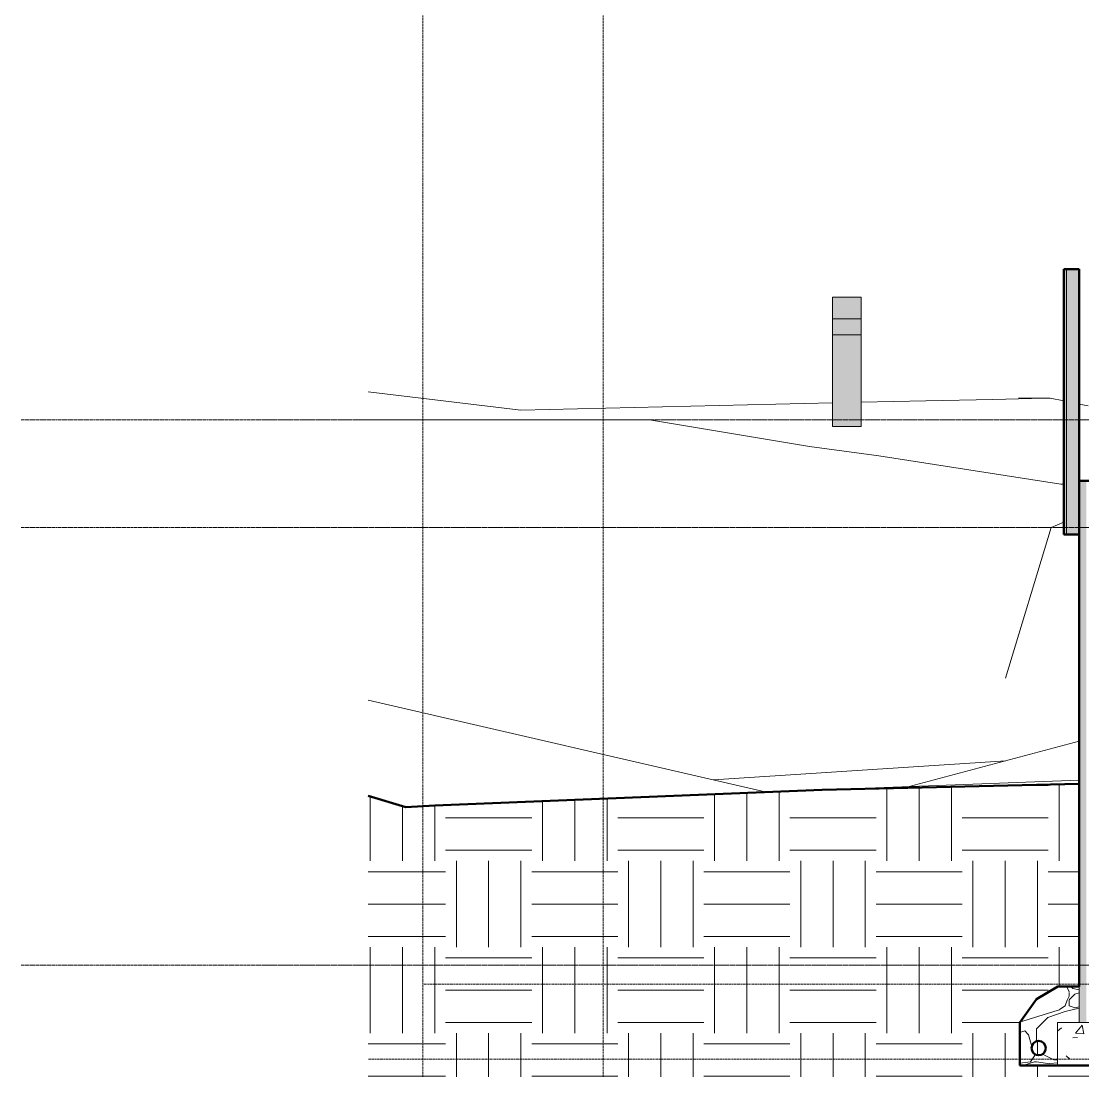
# Model space of a CAD drawing. Header units: inches. Extents: x 9594 to 15314, y -314 to 660.
# Drawn here: x 9594.3 to 9890.2, y -183.1 to 111.1 of the extents above; entities that cross this region are included whole.
import ezdxf

# ---------------------------------------------------------------- set-up
doc = ezdxf.new("R2010")
doc.units = ezdxf.units.IN
doc.header["$MEASUREMENT"] = 0
doc.linetypes.add('Aligning Line 1_8_', pattern=[0.25, 0.125, -0.125])
doc.linetypes.add('Grid Line 1_2_', pattern=[0.875, 0.5, -0.125, 0.125, -0.125])
for name, color, linetype, lineweight in [('0-1', 7, 'Continuous', 5), ('A-FLOR-LEVL-1', 51, 'Grid Line 1_2_', 9), ('A-WALL', 113, 'Continuous', 13), ('A-WALL-10', 113, 'Continuous', 50), ('A-WALL-8', 113, 'Continuous', 5), ('A-WALL-PATT-4', 111, 'Continuous', 9), ('C-TOPO', 7, 'Continuous', 9), ('C-TOPO-1', 250, 'Continuous', 50), ('E-LITE-EQPM', 33, 'Continuous', 9), ('G-ANNO-SYMB', 111, 'Aligning Line 1_8_', 9), ('G-ANNO-SYMB-1', 147, 'Aligning Line 1_8_', 9), ('S-FNDN-1', 32, 'Continuous', 5), ('S-FNDN-2', 32, 'Continuous', 9), ('S-FNDN-3', 32, 'Continuous', 50)]:
    doc.layers.add(name, color=color, linetype=linetype, lineweight=lineweight)

# ---------------------------------------------------------------- blocks, each defined once
blk = doc.blocks.new('CTR  - Topography_rvt-1-BUILDING SECTION - EAST_WEST - LOOKING SOUTH2')
at = {"layer": 'C-TOPO'}
h = blk.add_hatch(dxfattribs=at)
h.set_pattern_fill('FP_21', color=256, style=0, pattern_type=2)
h.set_pattern_definition([(0, (11008.554, 72), (24, 24), [24, -24]), (0, (11008.554, 81), (24, 24), [24, -24]), (0, (11008.554, 90), (24, 24), [24, -24]), (90, (11011.554, 93), (-24, 24), [24, -24]), (90, (11020.554, 93), (-24, 24), [24, -24]), (90, (11029.554, 93), (-24, 24), [24, -24])])
h.paths.add_polyline_path([(9875.89, -183.11), (9895.19, -183.11), (9895.19, -180), (9872.69, -180), (9872.69, -168), (9877.28, -161.45), (9883.25, -158), (9889.19, -158), (9889.19, -101.46), (9817.56, -103.16), (9709.61, -107.5), (9701.46, -108), (9690.98, -104.83), (9690.98, -183.11), (9873.97, -183.11)], flags=0)
h.paths.add_polyline_path([(9878.33, -177.09), (9879.13, -176.7), (9879.69, -176.01), (9879.89, -175.14), (9879.69, -174.27), (9879.13, -173.57), (9878.33, -173.19), (9877.44, -173.19), (9876.64, -173.57), (9876.08, -174.27), (9875.89, -175.14), (9876.08, -176.01), (9876.64, -176.7), (9877.44, -177.09)], flags=0)
for p, q in [((9733.52, 2.7), (9690.98, 7.77)), ((9733.52, 2.7), (9690.98, 7.77)), ((9865.13, 5.68), (9879.5, 6)), ((9879.5, 6), (9865.13, 5.68)), ((9872.24, 6), (9879.5, 6)), ((9881.13, 6), (9879.5, 6)), ((9881.13, 6), (9884.94, 5.24)), ((9820.42, 4.67), (9733.52, 2.7)), ((9733.52, 2.7), (9820.42, 4.67)), ((9846.41, 5.26), (9828.42, 4.86)), ((9828.42, 4.86), (9846.41, 5.26)), ((9846.41, 5.26), (9865.13, 5.68)), ((9865.13, 5.68), (9846.41, 5.26)), ((9889.19, 4.38), (9891.69, 3.88)), ((9769.44, 0), (9690.98, 0)), ((9769.44, 0), (9768.35, 0)), ((9769.44, 0), (9814.03, -7.49)), ((9814.03, -7.49), (9833.38, -10.04)), ((9884.03, -18), (9833.38, -10.04)), ((9833.89, -10.12), (9833.38, -10.04)), ((9884.94, -17.98), (9884.03, -18)), ((9884.94, -18.06), (9884.03, -18)), ((9881.36, -30), (9884.94, -28.51)), ((9868.64, -72), (9881.36, -30)), ((9802.02, -103.78), (9690.98, -78.13)), ((9841.83, -102.23), (9889.19, -89.55)), ((9868.7, -95.04), (9787.29, -100.38)), ((9817.56, -103.16), (9889.19, -100.41)), ((9817.56, -103.16), (9709.61, -107.5)), ((9817.56, -103.16), (9889.19, -101.46)), ((9701.46, -108), (9690.98, -104.83)), ((9709.61, -107.5), (9701.46, -108)), ((9701.68, -108), (9701.46, -108))]:
    blk.add_line(p, q, dxfattribs=at)
at = {"layer": 'C-TOPO-1'}
for p, q in [((9817.56, -103.16), (9709.61, -107.5)), ((9889.19, -101.46), (9817.56, -103.16)), ((9701.46, -108), (9690.98, -104.83)), ((9709.61, -107.5), (9701.46, -108))]:
    blk.add_line(p, q, dxfattribs=at)
blk = doc.blocks.new('CTR - 1st Phase -Stairs _ Elevators_rvt-1-BUILDING SECTION - EAST_WEST - LOOKING SOUTH2')
at = {"layer": 'A-FLOR-LEVL-1'}
for p, q in [((9594.29, 0), (12543.28, 0)), ((9594.29, -30), (12543.28, -30)), ((9594.29, -152), (12543.28, -152))]:
    blk.add_line(p, q, dxfattribs=at)
at = {"layer": 'G-ANNO-SYMB-1'}
blk.add_line((9706.24, 526.95), (9706.24, -183.11), dxfattribs=at)
blk = doc.blocks.new('Basic Wall _ EXT - C8AØF - with Stucco - ___-2578183-BUILDING SECTION - EAST_WEST - LOOKING SOUTH2')
at = {"layer": 'A-WALL-PATT-4'}
h = blk.add_hatch(dxfattribs=at)
h.set_pattern_fill('FP_26', color=256, style=0, pattern_type=2)
h.set_pattern_definition([(212.005, (11005.329, 80.062), (-161.240282, -107.491823), [5.07, -501.974]), (213.69, (11008.554, 82.212), (-53.74635, -53.74678), [3.876, -189.91]), (198.435, (11010.167, 82.749), (-107.49304, -53.74648), [1.7, -168.262]), (180, (11012.316, 82.75), (7e-15, -53.747), [2.15, -51.597]), (161.565, (11013.929, 82.212), (-53.74607, 5e-05), [1.7, -168.262]), (333.435, (11014.466, 120.91), (53.74613, 5e-05), [2.404, -117.777]), (296.565, (11013.93, 121.984), (53.74653, -53.74707), [1.202, -118.979]), (270, (11013.93, 124.67), (53.747, 3e-15), [2.687, -51.059]), (186.34, (11014.466, 89.736), (-429.972726, -53.744812), [4.867, -481.829]), (296.565, (11026.29, 123.06), (53.74653, -53.74707), [1.202, -118.979]), (303.69, (11025.216, 124.672), (53.74678, -53.74635), [1.938, -191.848]), (229.399, (11033.815, 101.023), (-268.731142, -322.481306), [4.955, -490.564]), (243.435, (11035.427, 104.248), (5e-05, -53.74613), [3.605, -116.576]), (213.69, (11054.239, 98.336), (-53.74635, -53.74678), [1.938, -191.848]), (33.69, (11038.115, 83.287), (53.74635, 53.74678), [1.938, -191.848]), (0, (11037.04, 83.287), (0, 53.747), [1.075, -52.672]), (333.435, (11035.965, 83.824), (53.74613, 5e-05), [1.202, -118.979]), (284.036, (11035.427, 85.974), (53.74545, -161.2401), [2.216, -219.387]), (270, (11035.427, 87.05), (53.747, 3e-15), [1.075, -52.672]), (243.435, (11035.427, 88.124), (5e-05, -53.74613), [1.202, -118.979]), (135, (11035.427, 88.66), (-53.7472, 4e-15), [0.76, -75.249]), (90, (11035.427, 88.124), (-53.747, 3e-15), [0.537, -53.209]), (18.435, (11054.776, 112.847), (107.49304, 53.74648), [3.399, -166.562]), (6.34, (11058.001, 113.922), (429.972726, 53.744812), [4.867, -481.829]), (180, (11055.85, 101.023), (-7e-15, -53.747), [3.225, -50.522]), (197.354, (11064.451, 103.71), (-161.239491, -53.746161), [9.01, -891.947]), (198.435, (11066.063, 104.248), (-107.49304, -53.74648), [1.7, -168.262]), (213.69, (11067.675, 105.323), (-53.74635, -53.74678), [1.938, -191.848]), (251.565, (11068.213, 106.935), (-5e-05, -53.74607), [1.7, -168.262]), (243.435, (11068.75, 108.01), (5e-05, -53.74613), [1.202, -118.979]), (270, (11068.75, 109.085), (53.747, 3e-15), [1.075, -52.672]), (293.199, (11067.138, 112.847), (53.74725, -107.493233), [4.093, -405.228]), (315, (11065.525, 114.46), (53.7472, 0), [2.28, -73.729]), (0, (11062.84, 114.46), (0, 53.747), [2.687, -51.059]), (341.565, (11051.014, 101.561), (53.74607, -5e-05), [1.7, -168.262]), (303.69, (11049.939, 103.173), (53.74678, -53.74635), [1.938, -191.848]), (279.462, (11049.402, 106.398), (53.74512, -268.732805), [3.269, -323.658]), (270, (11049.4, 109.623), (53.747, 3e-15), [3.225, -50.522]), (239.036, (11051.014, 112.31), (-53.74743, -107.492684), [3.134, -310.26]), (188.13, (11054.776, 112.847), (-322.479255, -53.746045), [3.8, -376.245]), (116.565, (11015.004, 111.235), (-53.74653, 53.74707), [1.202, -118.979]), (135, (11016.08, 110.16), (-53.7472, 4e-15), [1.52, -74.489]), (168.69, (11018.766, 109.623), (-53.7468, -0.00033), [2.741, -271.314]), (191.31, (11021.453, 110.16), (-214.98617, -53.74725), [2.741, -271.314]), (194.036, (11023.603, 110.698), (-161.2401, -53.74545), [2.216, -219.387]), (236.31, (11024.678, 112.31), (-53.74616, -107.49347), [1.938, -191.848]), (236.31, (11025.753, 113.922), (-53.74616, -107.49347), [1.938, -191.848]), (270, (11025.753, 115.535), (53.747, 3e-15), [1.612, -52.134]), (291.801, (11024.678, 118.222), (53.745405, -107.493845), [2.894, -286.54]), (116.565, (11025.216, 106.935), (-53.74653, 53.74707), [2.404, -117.777]), (168.69, (11027.903, 106.398), (-53.7468, -0.00033), [2.741, -271.314]), (194.036, (11030.053, 106.935), (-161.2401, -53.74545), [2.216, -219.387]), (225, (11031.665, 108.548), (4e-15, -53.7472), [2.28, -73.729]), (251.565, (11032.203, 110.16), (-5e-05, -53.74607), [1.7, -168.262]), (296.565, (11031.128, 112.31), (53.74653, -53.74707), [2.404, -117.777]), (315, (11030.053, 113.385), (53.7472, 0), [1.52, -74.489]), (326.31, (11028.44, 114.46), (107.49347, -53.74616), [1.938, -191.848]), (0, (11027.365, 114.46), (0, 53.747), [1.075, -52.672]), (33.69, (11025.753, 113.385), (53.74635, 53.74678), [1.938, -191.848]), (71.565, (11025.216, 111.772), (5e-05, 53.74607), [1.7, -168.262]), (63.435, (11024.678, 110.698), (-5e-05, 53.74613), [1.202, -118.979]), (71.565, (11024.141, 109.085), (5e-05, 53.74607), [1.7, -168.262]), (104.036, (11024.141, 106.935), (-53.74545, 161.2401), [2.216, -219.387]), (45, (11023.066, 105.86), (0, 53.7472), [1.52, -74.489]), (18.435, (11021.453, 105.323), (107.49304, 53.74648), [1.7, -168.262]), (0, (11018.766, 105.323), (0, 53.747), [2.687, -51.059]), (14.036, (11016.616, 104.785), (161.2401, 53.74545), [2.216, -219.387]), (341.565, (11015.004, 105.323), (53.74607, -5e-05), [1.7, -168.262]), (270, (11015.004, 106.935), (53.747, 3e-15), [1.612, -52.134]), (225, (11016.616, 108.548), (4e-15, -53.7472), [2.28, -73.729]), (198.435, (11019.841, 109.623), (-107.49304, -53.74648), [3.399, -166.562]), (180, (11022.53, 109.623), (-7e-15, -53.747), [2.687, -51.059]), (153.435, (11023.603, 109.085), (-53.74613, -5e-05), [1.202, -118.979]), (206.565, (11044.027, 100.486), (-53.74707, -53.74653), [1.202, -118.979]), (146.31, (11045.639, 99.411), (-107.49347, 53.74616), [1.938, -191.848]), (119.745, (11047.789, 95.648), (-161.240006, 268.73295), [4.333, -428.985]), (95.711, (11048.327, 90.274), (-53.74997, 483.718242), [5.401, -534.745]), (90, (11048.327, 89.736), (-53.747, 3e-15), [0.537, -53.209]), (63.435, (11047.79, 88.66), (-5e-05, 53.74613), [1.202, -118.979]), (26.565, (11046.714, 88.124), (53.74707, 53.74653), [1.202, -118.979]), (0, (11045.1, 88.124), (0, 53.747), [1.612, -52.134]), (0, (11044.564, 88.124), (0, 53.747), [0.537, -53.209]), (0, (11043.49, 88.124), (0, 53.747), [1.075, -52.672]), (326.31, (11041.877, 89.199), (107.49347, -53.74616), [1.938, -191.848]), (333.435, (11040.802, 89.736), (53.74613, 5e-05), [1.202, -118.979]), (284.036, (11040.265, 91.886), (53.74545, -161.2401), [2.216, -219.387]), (270, (11040.265, 92.96), (53.747, 3e-15), [1.075, -52.672]), (270, (11040.265, 94.574), (53.747, 3e-15), [1.612, -52.134]), (258.69, (11040.802, 97.261), (0.00033, -53.7468), [2.741, -271.314]), (231.34, (11042.952, 99.948), (-161.240446, -214.986075), [3.441, -340.704]), (270, (11054.24, 98.873), (53.747, 3e-15), [0.537, -53.209]), (270, (11054.24, 99.41), (53.747, 3e-15), [0.537, -53.209]), (326.31, (11052.626, 100.486), (107.49347, -53.74616), [1.938, -191.848]), (333.435, (11049.402, 102.098), (53.74613, 5e-05), [3.605, -116.576]), (0, (11046.714, 102.1), (0, 53.747), [2.687, -51.059]), (63.435, (11046.177, 101.023), (-5e-05, 53.74613), [1.202, -118.979]), (90, (11046.177, 98.873), (-53.747, 3e-15), [2.15, -51.597]), (135, (11047.79, 97.26), (-53.7472, 4e-15), [2.28, -73.729]), (161.565, (11049.402, 96.723), (-53.74607, 5e-05), [1.7, -168.262]), (180, (11051.014, 96.723), (7e-15, -53.747), [1.612, -52.134]), (198.435, (11052.626, 97.261), (-107.49304, -53.74648), [1.7, -168.262]), (351.87, (11031.665, 126.284), (53.746196, 0.000237), [7.601, -372.445]), (14.036, (11029.515, 125.747), (161.2401, 53.74545), [2.216, -219.387]), (53.13, (11027.903, 123.597), (107.49389, 161.23961), [2.687, -266.045]), (95.194, (11028.44, 117.685), (-53.742522, 537.465678), [5.937, -587.714]), (101.31, (11028.978, 114.997), (-53.74725, 214.98617), [2.741, -271.314]), (143.13, (11031.128, 113.385), (-161.23961, 107.49389), [2.687, -266.045]), (161.565, (11032.74, 112.847), (-53.74607, 5e-05), [1.7, -168.262]), (198.435, (11034.352, 113.385), (-107.49304, -53.74648), [1.7, -168.262]), (225, (11037.04, 116.072), (4e-15, -53.7472), [3.8, -72.209]), (228.814, (11040.802, 120.372), (-322.479887, -376.225462), [5.713, -565.62]), (251.565, (11041.34, 121.984), (-5e-05, -53.74607), [1.7, -168.262]), (270, (11041.34, 122.52), (53.747, 3e-15), [0.537, -53.209]), (288.435, (11040.802, 124.134), (53.74648, -107.49304), [1.7, -168.262]), (326.31, (11039.19, 125.209), (107.49347, -53.74616), [1.938, -191.848]), (90, (11014.466, 112.31), (-53.747, 3e-15), [3.762, -49.984]), (338.199, (11021.991, 119.297), (161.23965, -53.74576), [2.894, -286.54]), (0, (11018.766, 119.297), (0, 53.747), [3.225, -50.522]), (30.964, (11016.079, 117.685), (161.23977, 107.4936), [3.134, -310.26]), (45, (11014.466, 116.072), (0, 53.7472), [2.28, -73.729]), (90, (11005.867, 95.11), (-53.747, 3e-15), [3.762, -49.984]), (116.565, (11007.48, 91.886), (-53.74653, 53.74707), [3.605, -116.576]), (153.435, (11010.704, 90.274), (-53.74613, -5e-05), [3.605, -116.576]), (180, (11013.39, 90.274), (-7e-15, -53.747), [2.687, -51.059]), (218.66, (11016.079, 92.424), (-53.746083, -53.746755), [3.441, -340.704]), (231.34, (11018.229, 95.111), (-161.240446, -214.986075), [3.441, -340.704]), (213.69, (11021.453, 97.261), (-53.74635, -53.74678), [3.876, -189.91]), (239.036, (11023.066, 99.948), (-53.74743, -107.492684), [3.134, -310.26]), (270, (11023.066, 101.023), (53.747, 3e-15), [1.075, -52.672]), (270, (11023.066, 102.636), (53.747, 3e-15), [1.612, -52.134]), (315, (11021.453, 104.248), (53.7472, 0), [2.28, -73.729]), (350.538, (11018.229, 104.785), (53.746303, 0.000467), [3.269, -323.658]), (14.036, (11013.929, 103.71), (161.2401, 53.74545), [4.432, -217.171]), (18.435, (11009.092, 102.098), (107.49304, 53.74648), [5.099, -164.863]), (45, (11007.48, 100.486), (0, 53.7472), [2.28, -73.729]), (45, (11005.867, 98.873), (0, 53.7472), [2.28, -73.729]), (108.435, (11017.691, 87.049), (-53.74648, 107.49304), [3.399, -166.562]), (126.87, (11019.303, 84.899), (-53.7463, 53.7465), [2.687, -266.045]), (146.31, (11020.916, 83.824), (-107.49347, 53.74616), [1.938, -191.848]), (161.565, (11022.528, 83.287), (-53.74607, 5e-05), [1.7, -168.262]), (135, (11024.14, 81.674), (-53.7472, 4e-15), [2.28, -73.729]), (161.565, (11025.753, 81.137), (-53.74607, 5e-05), [1.7, -168.262]), (180, (11027.365, 81.137), (-7e-15, -53.747), [1.612, -52.134]), (206.565, (11028.44, 81.674), (-53.74707, -53.74653), [1.202, -118.979]), (206.565, (11030.59, 82.75), (-53.74707, -53.74653), [2.404, -117.777]), (189.462, (11033.815, 83.287), (-268.732805, -53.74512), [3.269, -323.658]), (243.435, (11034.89, 85.437), (5e-05, -53.74613), [2.404, -117.777]), (270, (11034.89, 85.974), (53.747, 3e-15), [0.537, -53.209]), (270, (11034.89, 87.05), (53.747, 3e-15), [1.075, -52.672]), (326.31, (11033.278, 90.274), (107.49347, -53.74616), [1.938, -191.848]), (327.995, (11028.978, 92.961), (268.733967, -161.238084), [5.07, -501.974]), (329.036, (11026.29, 94.574), (107.492684, -53.74743), [3.134, -310.26]), (341.565, (11023.066, 95.648), (53.74607, -5e-05), [3.399, -166.562]), (0, (11020.916, 95.65), (0, 53.747), [2.15, -51.597]), (33.69, (11019.303, 94.574), (53.74635, 53.74678), [1.938, -191.848]), (53.13, (11017.691, 92.424), (107.49389, 161.23961), [2.687, -266.045]), (63.435, (11016.616, 90.274), (-5e-05, 53.74613), [2.404, -117.777]), (225, (11041.34, 85.974), (4e-15, -53.7472), [2.28, -73.729]), (236.31, (11042.414, 87.587), (-53.74616, -107.49347), [1.938, -191.848]), (270, (11042.414, 88.124), (53.747, 3e-15), [0.537, -53.209]), (315, (11041.34, 89.2), (53.7472, 0), [1.52, -74.489]), (333.435, (11039.19, 90.274), (53.74613, 5e-05), [2.404, -117.777]), (18.435, (11035.965, 89.199), (107.49304, 53.74648), [3.399, -166.562]), (75.964, (11035.427, 87.049), (0.00026, 53.74662), [2.216, -219.387]), (71.565, (11011.241, 76.837), (5e-05, 53.74607), [1.7, -168.262]), (135, (11012.316, 75.762), (-53.7472, 4e-15), [1.52, -74.489]), (146.31, (11013.929, 74.687), (-107.49347, 53.74616), [1.938, -191.848]), (153.435, (11016.08, 73.612), (-53.74613, -5e-05), [2.404, -117.777]), (180, (11016.616, 73.61), (7e-15, -53.747), [0.537, -53.209]), (161.565, (11018.229, 73.075), (-53.74607, 5e-05), [1.7, -168.262]), (180, (11020.38, 73.075), (7e-15, -53.747), [2.15, -51.597]), (198.435, (11021.991, 73.612), (-107.49304, -53.74648), [1.7, -168.262]), (210.964, (11024.678, 75.225), (-161.23977, -107.4936), [3.134, -310.26]), (206.565, (11025.753, 75.762), (-53.74707, -53.74653), [1.202, -118.979]), (251.565, (11026.29, 77.375), (-5e-05, -53.74607), [1.7, -168.262]), (303.69, (11025.216, 78.987), (53.74678, -53.74635), [1.938, -191.848]), (306.87, (11023.603, 81.137), (53.7463, -53.7465), [2.687, -266.045]), (323.13, (11021.453, 82.749), (161.23961, -107.49389), [2.687, -266.045]), (345.964, (11019.303, 83.287), (53.74662, -0.00026), [2.216, -219.387]), (18.435, (11017.691, 82.749), (107.49304, 53.74648), [1.7, -168.262]), (30.964, (11015.004, 81.137), (161.23977, 107.4936), [3.134, -310.26]), (39.806, (11011.779, 78.45), (53.745895, 53.74734), [4.198, -415.576]), (135, (11027.903, 73.612), (-53.7472, 4e-15), [0.76, -75.249]), (153.435, (11028.978, 73.075), (-53.74613, -5e-05), [1.202, -118.979]), (191.31, (11031.665, 73.612), (-214.98617, -53.74725), [2.741, -271.314]), (165.964, (11033.815, 73.075), (-53.74662, 0.00026), [2.216, -219.387]), (175.236, (11040.265, 72.537), (-53.74662, 0.000751), [6.472, -640.722]), (206.565, (11041.34, 73.075), (-53.74707, -53.74653), [1.202, -118.979]), (225, (11042.414, 74.15), (4e-15, -53.7472), [1.52, -74.489]), (270, (11042.414, 76.837), (53.747, 3e-15), [2.687, -51.059]), (270, (11042.414, 78.45), (53.747, 3e-15), [1.612, -52.134]), (308.66, (11040.265, 81.137), (53.746755, -53.746083), [3.441, -340.704]), (338.199, (11037.577, 82.212), (161.23965, -53.74576), [2.894, -286.54]), (348.69, (11034.89, 82.749), (53.7468, 0.00033), [2.741, -271.314]), (18.435, (11030.053, 81.137), (107.49304, 53.74648), [5.099, -164.863]), (36.87, (11027.903, 79.525), (53.7465, 53.7463), [2.687, -266.045]), (68.199, (11026.828, 76.837), (53.74576, 161.23965), [2.894, -286.54]), (101.31, (11027.365, 74.15), (-53.74725, 214.98617), [2.741, -271.314]), (348.69, (11022.528, 125.209), (53.7468, 0.00033), [2.741, -271.314]), (354.806, (11016.616, 125.747), (53.746727, 0.000402), [5.937, -587.714]), (0, (11015.004, 125.747), (0, 53.747), [1.612, -52.134]), (45, (11013.93, 124.672), (0, 53.7472), [1.52, -74.489]), (180, (11018.23, 119.834), (7e-15, -53.747), [1.612, -52.134]), (188.13, (11021.991, 120.372), (-322.479255, -53.746045), [3.8, -376.245]), (172.875, (11026.29, 119.834), (-53.74698, 0.00048), [4.333, -428.985]), (225, (11026.828, 120.372), (4e-15, -53.7472), [0.76, -75.249]), (270, (11026.83, 121.984), (53.747, 3e-15), [1.612, -52.134]), (161.565, (11044.027, 123.597), (-53.74607, 5e-05), [1.7, -168.262]), (180, (11046.177, 123.597), (-7e-15, -53.747), [2.15, -51.597]), (198.435, (11047.789, 124.134), (-107.49304, -53.74648), [1.7, -168.262]), (170.538, (11051.014, 123.597), (-53.746303, -0.000467), [3.269, -323.658]), (213.69, (11052.626, 124.672), (-53.74635, -53.74678), [1.938, -191.848]), (270, (11052.626, 125.21), (53.747, 3e-15), [0.537, -53.209]), (296.565, (11052.09, 126.284), (53.74653, -53.74707), [1.202, -118.979]), (341.565, (11048.864, 127.359), (53.74607, -5e-05), [3.399, -166.562]), (341.565, (11045.639, 128.434), (53.74607, -5e-05), [3.399, -166.562]), (14.036, (11043.489, 127.896), (161.2401, 53.74545), [2.216, -219.387]), (45, (11041.877, 126.284), (0, 53.7472), [2.28, -73.729]), (104.036, (11042.414, 124.134), (-53.74545, 161.2401), [2.216, -219.387]), (0, (11000.49, 77.375), (0, 53.747), [0.537, -53.209]), (315, (10999.417, 78.45), (53.7472, 0), [1.52, -74.489]), (274.764, (10998.88, 84.899), (53.749818, -591.21148), [6.472, -640.722]), (255.964, (10999.417, 87.049), (-0.00026, -53.74662), [2.216, -219.387]), (225, (11000.492, 88.124), (4e-15, -53.7472), [1.52, -74.489]), (198.435, (11005.329, 89.736), (-107.49304, -53.74648), [5.099, -164.863]), (180, (11005.867, 89.736), (7e-15, -53.747), [0.537, -53.209]), (171.87, (11009.629, 89.199), (-53.746196, -0.000237), [3.8, -376.245]), (146.31, (11016.079, 88.661), (-107.49347, 53.74616), [1.938, -191.848]), (108.435, (11017.154, 85.437), (-53.74648, 107.49304), [3.399, -166.562]), (90, (11017.154, 84.9), (-53.747, 3e-15), [0.537, -53.209]), (71.565, (11016.616, 83.287), (5e-05, 53.74607), [1.7, -168.262]), (26.565, (11015.54, 82.75), (53.74707, 53.74653), [1.202, -118.979]), (18.435, (11013.929, 82.212), (107.49304, 53.74648), [1.7, -168.262]), (126.87, (11042.952, 78.45), (-53.7463, 53.7465), [2.687, -266.045]), (123.69, (11044.027, 76.837), (-53.74678, 53.74635), [1.938, -191.848]), (149.036, (11046.714, 75.225), (-107.492684, 53.74743), [3.134, -310.26]), (168.69, (11049.402, 74.687), (-53.7468, -0.00033), [2.741, -271.314]), (213.69, (11051.014, 75.762), (-53.74635, -53.74678), [1.938, -191.848]), (251.565, (11051.551, 77.375), (-5e-05, -53.74607), [1.7, -168.262]), (270, (11051.55, 77.91), (53.747, 3e-15), [0.537, -53.209]), (279.462, (11051.014, 81.137), (53.74512, -268.732805), [3.269, -323.658]), (243.435, (11051.55, 82.212), (5e-05, -53.74613), [1.202, -118.979]), (270, (11051.55, 82.75), (53.747, 3e-15), [0.537, -53.209]), (296.565, (11049.94, 85.974), (53.74653, -53.74707), [3.605, -116.576]), (329.036, (11047.252, 87.587), (107.492684, -53.74743), [3.134, -310.26]), (8.13, (11043.489, 87.049), (322.479255, 53.746045), [3.8, -376.245]), (45, (11041.34, 84.9), (0, 53.7472), [3.04, -72.969]), (45, (11040.265, 83.824), (0, 53.7472), [1.52, -74.489]), (90, (11040.265, 82.21), (-53.747, 3e-15), [1.612, -52.134]), (123.69, (11041.34, 80.599), (-53.74678, 53.74635), [1.938, -191.848]), (101.31, (11049.402, 90.274), (-53.74725, 214.98617), [2.741, -271.314]), (108.435, (11049.939, 88.661), (-53.74648, 107.49304), [1.7, -168.262]), (135, (11050.476, 88.124), (-53.7472, 4e-15), [0.76, -75.249]), (180, (11052.09, 88.124), (7e-15, -53.747), [1.612, -52.134]), (213.69, (11053.701, 89.199), (-53.74635, -53.74678), [1.938, -191.848]), (187.125, (11058.001, 89.736), (-376.225893, -53.746004), [4.333, -428.985]), (236.31, (11059.076, 91.349), (-53.74616, -107.49347), [1.938, -191.848]), (270, (11059.076, 91.886), (53.747, 3e-15), [0.537, -53.209]), (288.435, (11058.538, 93.499), (53.74648, -107.49304), [1.7, -168.262]), (285.945, (11057.464, 97.261), (53.74574, -161.239833), [3.913, -387.368]), (315, (11056.39, 98.336), (53.7472, 0), [1.52, -74.489]), (18.435, (11054.776, 97.798), (107.49304, 53.74648), [1.7, -168.262]), (29.745, (11051.014, 95.648), (268.73295, 161.240006), [4.333, -428.985]), (18.435, (11049.402, 95.111), (107.49304, 53.74648), [1.7, -168.262]), (75.964, (11048.864, 92.961), (0.00026, 53.74662), [2.216, -219.387]), (180, (11033.28, 106.935), (-7e-15, -53.747), [1.612, -52.134]), (180, (11034.35, 106.935), (-7e-15, -53.747), [1.075, -52.672]), (135, (11035.427, 105.86), (-53.7472, 4e-15), [1.52, -74.489]), (90, (11035.427, 104.25), (-53.747, 3e-15), [1.612, -52.134]), (26.565, (11027.365, 95.648), (53.74707, 53.74653), [3.605, -116.576]), (341.565, (11025.753, 96.186), (53.74607, -5e-05), [1.7, -168.262]), (300.964, (11024.141, 98.873), (107.4936, -161.23977), [3.134, -310.26]), (71.565, (11034.352, 100.486), (5e-05, 53.74607), [1.7, -168.262]), (90, (11034.35, 97.8), (-53.747, 3e-15), [2.687, -51.059]), (123.69, (11035.427, 96.186), (-53.74678, 53.74635), [1.938, -191.848]), (153.435, (11037.577, 95.11), (-53.74613, -5e-05), [2.404, -117.777]), (198.435, (11039.19, 95.648), (-107.49304, -53.74648), [1.7, -168.262]), (243.435, (11039.727, 96.723), (5e-05, -53.74613), [1.202, -118.979]), (255.964, (11040.265, 98.873), (-0.00026, -53.74662), [2.216, -219.387]), (251.565, (11040.802, 100.486), (-5e-05, -53.74607), [1.7, -168.262]), (291.801, (11039.727, 103.173), (53.745405, -107.493845), [2.894, -286.54]), (323.13, (11037.577, 104.785), (161.23961, -107.49389), [2.687, -266.045]), (18.435, (11035.965, 104.248), (107.49304, 53.74648), [1.7, -168.262]), (63.435, (11034.89, 102.098), (-5e-05, 53.74613), [2.404, -117.777]), (135, (11030.59, 92.424), (-53.7472, 4e-15), [2.28, -73.729]), (149.036, (11033.278, 90.811), (-107.492684, 53.74743), [3.134, -310.26]), (146.31, (11034.89, 89.736), (-107.49347, 53.74616), [1.938, -191.848]), (180, (11035.965, 89.736), (-7e-15, -53.747), [1.075, -52.672]), (210.964, (11038.652, 91.349), (-161.23977, -107.4936), [3.134, -310.26]), (243.435, (11039.19, 92.424), (5e-05, -53.74613), [1.202, -118.979]), (303.69, (11038.115, 94.036), (53.74678, -53.74635), [1.938, -191.848]), (321.34, (11035.427, 96.186), (214.986075, -161.240446), [3.441, -340.704]), (345.964, (11033.278, 96.723), (53.74662, -0.00026), [2.216, -219.387]), (11.31, (11030.59, 96.186), (214.98617, 53.74725), [2.741, -271.314]), (26.565, (11029.515, 95.648), (53.74707, 53.74653), [1.202, -118.979]), (71.565, (11028.978, 94.036), (5e-05, 53.74607), [1.7, -168.262]), (15.945, (11027.903, 105.86), (161.239833, 53.74574), [3.913, -387.368]), (29.745, (11024.141, 103.71), (268.73295, 161.240006), [4.333, -428.985]), (63.435, (11023.603, 102.636), (-5e-05, 53.74613), [1.202, -118.979]), (90, (11023.603, 101.023), (-53.747, 3e-15), [1.612, -52.134]), (104.036, (11024.141, 98.873), (-53.74545, 161.2401), [2.216, -219.387]), (120.964, (11025.753, 96.186), (-107.4936, 161.23977), [3.134, -310.26]), (153.435, (11055.85, 124.672), (-53.74613, -5e-05), [1.202, -118.979]), (180, (11056.926, 124.67), (7e-15, -53.747), [1.075, -52.672]), (209.745, (11060.688, 126.821), (-268.73295, -161.240006), [4.333, -428.985]), (225, (11062.838, 128.97), (4e-15, -53.7472), [3.04, -72.969]), (239.036, (11064.451, 131.659), (-53.74743, -107.492684), [3.134, -310.26]), (239.036, (11066.063, 134.346), (-53.74743, -107.492684), [3.134, -310.26]), (270, (11066.063, 134.883), (53.747, 3e-15), [0.537, -53.209]), (333.435, (11064.988, 135.42), (53.74613, 5e-05), [1.202, -118.979]), (0, (11063.376, 135.42), (0, 53.747), [1.612, -52.134]), (45, (11061.763, 133.81), (0, 53.7472), [2.28, -73.729]), (26.565, (11055.314, 130.584), (53.74707, 53.74653), [7.211, -112.97]), (30.964, (11052.626, 128.971), (161.23977, 107.4936), [3.134, -310.26]), (90, (11052.626, 127.896), (-53.747, 3e-15), [1.075, -52.672]), (128.66, (11054.776, 125.209), (-53.746755, 53.746083), [3.441, -340.704]), (255.964, (11048.864, 107.473), (-0.00026, -53.74662), [2.216, -219.387]), (281.31, (11048.327, 110.16), (53.74725, -214.98617), [2.741, -271.314]), (309.806, (11045.639, 113.385), (53.74734, -53.745895), [4.198, -415.576]), (329.036, (11042.952, 114.997), (107.492684, -53.74743), [3.134, -310.26]), (345.964, (11040.802, 115.535), (53.74662, -0.00026), [2.216, -219.387]), (0, (11038.65, 115.535), (0, 53.747), [2.15, -51.597]), (26.565, (11036.502, 114.46), (53.74707, 53.74653), [2.404, -117.777]), (45, (11034.89, 112.847), (0, 53.7472), [2.28, -73.729]), (53.13, (11033.278, 110.698), (107.49389, 161.23961), [2.687, -266.045]), (90, (11033.28, 109.085), (-53.747, 3e-15), [1.612, -52.134]), (135, (11034.89, 107.473), (-53.7472, 4e-15), [2.28, -73.729]), (144.462, (11038.652, 104.785), (-161.23894, 107.49382), [4.623, -457.722]), (135, (11041.34, 102.098), (-53.7472, 4e-15), [3.8, -72.209]), (153.435, (11043.49, 101.023), (-53.74613, -5e-05), [2.404, -117.777]), (206.565, (11045.64, 102.098), (-53.74707, -53.74653), [2.404, -117.777]), (230.194, (11048.327, 105.323), (-214.98784, -268.731413), [4.198, -415.576]), (66.801, (11041.34, 118.222), (107.495275, 268.731896), [4.093, -405.228]), (90, (11041.34, 116.61), (-53.747, 3e-15), [1.612, -52.134]), (153.435, (11042.414, 116.072), (-53.74613, -5e-05), [1.202, -118.979]), (153.435, (11044.564, 114.997), (-53.74613, -5e-05), [2.404, -117.777]), (149.036, (11047.252, 113.385), (-107.492684, 53.74743), [3.134, -310.26]), (180, (11049.94, 113.385), (-7e-15, -53.747), [2.687, -51.059]), (180, (11053.164, 113.385), (-7e-15, -53.747), [3.225, -50.522]), (213.69, (11054.776, 114.46), (-53.74635, -53.74678), [1.938, -191.848]), (243.435, (11055.85, 116.61), (5e-05, -53.74613), [2.404, -117.777]), (277.125, (11055.314, 120.909), (53.746004, -376.225893), [4.333, -428.985]), (315, (11054.24, 121.984), (53.7472, 0), [1.52, -74.489]), (341.565, (11052.626, 122.522), (53.74607, -5e-05), [1.7, -168.262]), (352.875, (11048.327, 123.059), (53.74698, -0.00048), [4.333, -428.985]), (0, (11045.64, 123.06), (0, 53.747), [2.687, -51.059]), (21.801, (11042.952, 121.984), (107.493845, 53.745405), [2.894, -286.54]), (90, (11067.14, 119.297), (-53.747, 3e-15), [2.15, -51.597]), (90, (11067.14, 117.147), (-53.747, 3e-15), [2.15, -51.597]), (56.31, (11066.063, 115.535), (53.74616, 107.49347), [1.938, -191.848]), (18.435, (11064.451, 114.997), (107.49304, 53.74648), [1.7, -168.262]), (0, (11059.076, 114.997), (0, 53.747), [5.375, -48.372]), (341.565, (11057.464, 115.535), (53.74607, -5e-05), [1.7, -168.262]), (296.565, (11056.926, 116.61), (53.74653, -53.74707), [1.202, -118.979]), (278.13, (11056.389, 120.372), (53.746045, -322.479255), [3.8, -376.245]), (270, (11056.39, 120.91), (53.747, 3e-15), [0.537, -53.209]), (251.565, (11056.926, 122.522), (-5e-05, -53.74607), [1.7, -168.262]), (225, (11058.538, 124.134), (4e-15, -53.7472), [2.28, -73.729]), (218.66, (11061.226, 126.284), (-53.746083, -53.746755), [3.441, -340.704]), (225, (11062.838, 127.896), (4e-15, -53.7472), [2.28, -73.729]), (206.565, (11063.913, 128.434), (-53.74707, -53.74653), [1.202, -118.979]), (180, (11064.99, 128.434), (-7e-15, -53.747), [1.075, -52.672]), (123.69, (11066.063, 126.821), (-53.74678, 53.74635), [1.938, -191.848]), (108.435, (11066.6, 125.209), (-53.74648, 107.49304), [1.7, -168.262]), (98.13, (11067.138, 121.447), (-53.746045, 322.479255), [3.8, -376.245])])
h.paths.add_polyline_path([(9873.97, -180), (9883.19, -180), (9883.19, -168), (9889.19, -168), (9889.19, -158), (9883.19, -158.03), (9877.28, -161.45), (9872.69, -168), (9872.69, -180)], flags=0)
h.paths.add_polyline_path([(9878.33, -177.09), (9877.44, -177.09), (9876.64, -176.7), (9876.08, -176.01), (9875.89, -175.14), (9876.08, -174.27), (9876.64, -173.57), (9877.44, -173.19), (9878.33, -173.19), (9879.13, -173.57), (9879.69, -174.27), (9879.89, -175.14), (9879.69, -176.01), (9879.13, -176.7)], flags=0)
at = {"layer": 'S-FNDN-2'}
for p, q in [((9889.19, -168), (9889.19, -158)), ((9883.19, -168), (9889.19, -168)), ((9883.19, -180), (9883.19, -168))]:
    blk.add_line(p, q, dxfattribs=at)
at = {"layer": 'S-FNDN-3'}
for p, q in [((9883.25, -158), (9877.28, -161.45)), ((9889.19, -158), (9883.25, -158)), ((9877.28, -161.45), (9872.69, -168)), ((9872.69, -168), (9872.69, -180)), ((9872.69, -180), (9883.19, -180))]:
    blk.add_line(p, q, dxfattribs=at)
for start, end in [(360, 180), (180, 0)]:
    blk.add_arc((9877.89, -175.14), 2, start, end, dxfattribs=at)
blk = doc.blocks.new('Pathway_Cooper_McGraw-Edison _BSC-BRC_Round - Pathway_Cooper_McGraw-Edison _BSC-BRC_Round-V118-BUILDING SECTION - EAST_WEST - LOOKING SOUTH2')
at = {"layer": 'E-LITE-EQPM'}
for points in [[(9820.42, 28.13), (9824.42, 28.13), (9824.42, 34.13), (9820.42, 34.13), (9820.42, 31.92)], [(9824.42, 28.13), (9828.42, 28.13), (9828.42, 34.13), (9824.42, 34.13)], [(9824.42, 23.63), (9824.42, 28.13), (9820.42, 28.13), (9820.42, 23.63), (9823.38, 23.63)], [(9825.45, 23.63), (9828.42, 23.63), (9828.42, 28.13), (9824.42, 28.13), (9824.42, 23.63)], [(9820.56, -1.87), (9824.42, -1.87), (9824.42, 23.63), (9820.42, 23.63), (9820.42, -1.87)], [(9828.28, -1.87), (9828.42, -1.87), (9828.42, 23.63), (9824.42, 23.63), (9824.42, -1.87), (9827.88, -1.87)]]:
    blk.add_hatch(color=256, dxfattribs=at).paths.add_polyline_path(points, flags=0)
for p, q in [((9820.42, 34.13), (9820.42, 28.13)), ((9820.42, 34.13), (9824.42, 34.13)), ((9824.42, 34.13), (9828.42, 34.13)), ((9828.42, 28.13), (9828.42, 34.13)), ((9824.42, 28.13), (9820.42, 28.13)), ((9820.42, 28.13), (9820.42, 23.63)), ((9820.42, 28.13), (9824.42, 28.13)), ((9828.42, 28.13), (9824.42, 28.13)), ((9824.42, 28.13), (9828.42, 28.13)), ((9828.42, 23.63), (9828.42, 28.13)), ((9824.42, 23.63), (9820.42, 23.63)), ((9820.42, 23.63), (9820.42, -1.87)), ((9820.42, 23.63), (9824.42, 23.63)), ((9828.42, 23.63), (9824.42, 23.63)), ((9824.42, 23.63), (9828.42, 23.63)), ((9828.42, -1.87), (9828.42, 23.63)), ((9824.42, -1.87), (9820.42, -1.87)), ((9828.42, -1.87), (9824.42, -1.87))]:
    blk.add_line(p, q, dxfattribs=at)

msp = doc.modelspace()

# ---------------------------------------------------------------- hatches: boundary and pattern name
at = {"layer": 'A-WALL'}
msp.add_hatch(color=256, dxfattribs=at).paths.add_polyline_path([(9889.19, -32), (9889.19, 42), (9885.69, 42), (9885.69, -32), (9888.37, -32)], flags=0)
at = {"layer": 'A-WALL-8'}
msp.add_hatch(color=256, dxfattribs=at).paths.add_polyline_path([(9885.69, -32), (9885.69, 42), (9884.94, 42), (9884.94, -32)], flags=0)
at = {"layer": 'S-FNDN-1'}
msp.add_hatch(color=256, dxfattribs=at).paths.add_polyline_path([(9891.19, -168), (9891.19, -17), (9889.19, -17), (9889.19, -168)], flags=0)
at = {"layer": 'S-FNDN-2'}
h = msp.add_hatch(dxfattribs=at)
h.set_pattern_fill('FP_27', color=256, style=0, pattern_type=2)
h.set_pattern_definition([(50, (11008.554, 72), (27.5427, -2.4099), [2.88, -31.68]), (355, (11008.554, 72), (-5.32784, 28.8843), [2.304, -25.344]), (100.451, (11010.85, 71.8), (22.2153, 26.4739), [2.448, -26.924]), (46.184, (11008.554, 79.68), (40.9819, -6.3564), [4.32, -47.52]), (96.636, (11011.97, 79.15), (35.8907, 37.4062), [3.671, -40.386]), (351.184, (11008.554, 79.68), (35.891, 37.4062), [3.456, -38.016]), (21, (11012.394, 77.76), (22.92104, -15.46073), [2.88, -31.68]), (326, (11012.394, 77.76), (9.3435, 27.84574), [2.304, -25.344]), (71.451, (11014.304, 76.472), (32.26477, 12.3844), [2.448, -26.924]), (37.5, (11008.554, 72), (0.466855, 12.78271), [1.267, -23.77, 1.267, -24.461, -25.44]), (37.5, (11008.554, 72), (0.466855, 12.78271), [-50.765, 1.267, -24.173]), (7.5, (11008.554, 72), (10.10159, 15.14509), [1.267, -13.402, 1.267, -23.194, -9.696]), (7.5, (11008.554, 72), (10.10159, 15.14509), [-39.13, 1.267, -8.429]), (327.5, (10999.991, 72), (20.49916, -0.86578), [1.267, -8.333, 1.267, -28.685, -39.744]), (327.5, (10999.991, 72), (20.49916, -0.86578), [-39.552, 1.267, -38.477]), (317.5, (10996.151, 72), (22.39478, 3.8443), [1.267, -11.213, 1.267, -18.624, -28.224]), (317.5, (10996.151, 72), (22.39478, 3.8443), [-32.371, 1.267, -26.957])])
h.paths.add_polyline_path([(9884.73, -180), (9907.19, -180), (9907.17, -168), (9883.19, -168), (9883.19, -180)], flags=0)

# ---------------------------------------------------------------- linework, layer by layer
at = {"layer": 'A-FLOR-LEVL-1'}
for p, q in [((9660.53, 0), (12376.06, 0)), ((9660.53, -30), (12376.06, -30)), ((9660.53, -152), (12376.06, -152))]:
    msp.add_line(p, q, dxfattribs=at)
at = {"layer": 'A-WALL'}
msp.add_line((9885.69, -32), (9885.69, 42), dxfattribs=at)
at = {"layer": 'A-WALL-10'}
for p, q in [((9889.19, 42), (9884.94, 42)), ((9884.94, 42), (9884.94, -32)), ((9889.19, -17), (9889.19, 42)), ((9884.94, -32), (9889.19, -32))]:
    msp.add_line(p, q, dxfattribs=at)
at = {"layer": 'G-ANNO-SYMB'}
for p, q in [((9706.24, 526.95), (9706.24, -157.31)), ((9756.53, 526.95), (9756.53, -183.11)), ((9706.24, -157.31), (12446.61, -157.31)), ((9690.98, -178.24), (12446.61, -178.24))]:
    msp.add_line(p, q, dxfattribs=at)
at = {"layer": 'S-FNDN-2'}
for p, q in [((9889.19, -158), (9889.19, -168)), ((9901.19, -168), (9883.19, -168)), ((9883.19, -168), (9883.19, -180))]:
    msp.add_line(p, q, dxfattribs=at)
at = {"layer": 'S-FNDN-3'}
for p, q in [((9889.19, -17), (9889.19, -158)), ((9897.19, -17), (9889.19, -17)), ((9883.19, -180), (9907.19, -180))]:
    msp.add_line(p, q, dxfattribs=at)

# ---------------------------------------------------------------- block references
at = {"layer": '0-1'}
for name in ['CTR - 1st Phase -Stairs _ Elevators_rvt-1-BUILDING SECTION - EAST_WEST - LOOKING SOUTH2', 'CTR  - Topography_rvt-1-BUILDING SECTION - EAST_WEST - LOOKING SOUTH2']:
    msp.add_blockref(name, (0, 0), dxfattribs=at)
at = {"layer": 'E-LITE-EQPM'}
msp.add_blockref('Pathway_Cooper_McGraw-Edison _BSC-BRC_Round - Pathway_Cooper_McGraw-Edison _BSC-BRC_Round-V118-BUILDING SECTION - EAST_WEST - LOOKING SOUTH2', (0, 0), dxfattribs=at)
at = {"layer": 'S-FNDN-2'}
msp.add_blockref('Basic Wall _ EXT - C8AØF - with Stucco - ___-2578183-BUILDING SECTION - EAST_WEST - LOOKING SOUTH2', (0, 0), dxfattribs=at)

doc.saveas('drawing.dxf')
